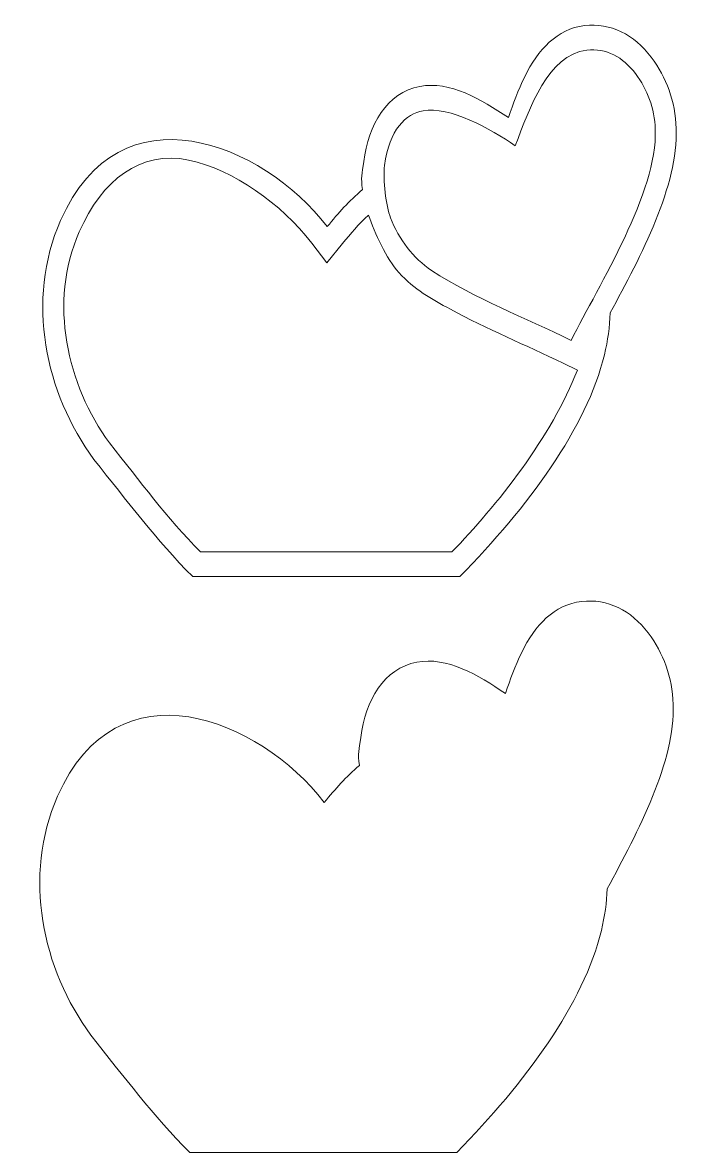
# Model space of a CAD drawing. Header units: inches. Extents: x -317 to 930, y -113 to 907.
# Drawn here: x 338 to 930, y -113 to 907 of the extents above; entities that cross this region are included whole.
import ezdxf

# ---------------------------------------------------------------- set-up
doc = ezdxf.new("R2010")
doc.units = ezdxf.units.IN
doc.header["$MEASUREMENT"] = 0
doc.layers.add('_U+0421_U+043B_U+043E_U+0439 1', color=7, linetype='Continuous')

# ---------------------------------------------------------------- blocks, each defined once
blk = doc.blocks.new('block 2')
at = {"layer": '_U+0421_U+043B_U+043E_U+0439 1', "color": 12, "lineweight": 9, "true_color": 0xe30513}
for points, knots in [([(776.8, 821.4), (781.2, 833.8), (785.5, 846.3), (791.5, 858.3), (803.7, 882.9), (820.6, 901.5), (845.7, 904.5), (869, 907.2), (890.4, 896.4), (905.8, 876), (919.8, 857.4), (927.5, 836.5), (928.4, 811.6), (930.4, 760.3), (896.5, 696.3), (868.8, 645), (868.4, 632.6), (866.6, 620.1), (863.5, 607.2), (847.7, 541.3), (794.5, 469.8), (732.9, 406.9), (732.9, 406.9), (491.7, 406.9), (491.7, 406.9), (458.1, 440.4), (432.7, 474.9), (402.4, 512.7), (358.2, 572.6), (340.6, 656.4), (372.2, 728.5), (425.7, 850.7), (554.4, 799.1), (613.2, 723), (623.4, 735.5), (632.6, 745.8), (644.9, 756.4), (643.4, 767.3), (644.6, 770.2), (646.2, 781.7), (650.6, 815), (666.8, 843.9), (696.7, 849.6), (724.1, 854.8), (752.1, 838), (776.8, 821.4), (776.8, 821.4), (776.8, 821.4), (776.8, 821.4)], [0, 0, 0, 0, 1, 1, 1, 2, 2, 2, 3, 3, 3, 4, 4, 4, 5, 5, 5, 6, 6, 6, 7, 7, 7, 8, 8, 8, 9, 9, 9, 10, 10, 10, 11, 11, 11, 12, 12, 12, 13, 13, 13, 14, 14, 14, 15, 15, 15, 16, 16, 16, 16]), ([(909.5, 810.6), (908.7, 830.4), (902.7, 846.4), (891.5, 861.2), (880.4, 876.1), (865.1, 884.4), (847.6, 882.3), (812.1, 878.1), (796.1, 830.2), (783, 796), (761, 811.2), (723.2, 832.1), (699.8, 827.6), (684.1, 824.7), (669.3, 810.7), (664.9, 778.3), (663.2, 765.5), (666.3, 741.7), (670.4, 730.9), (677.7, 711.4), (691, 694.7), (707.3, 683.3), (747.7, 657.6), (791.3, 640.8), (833.5, 620.3), (859, 671), (911.6, 754), (909.5, 810.6), (909.5, 810.6), (909.5, 810.6), (909.5, 810.6)], [0, 0, 0, 0, 1, 1, 1, 2, 2, 2, 3, 3, 3, 4, 4, 4, 5, 5, 5, 6, 6, 6, 7, 7, 7, 8, 8, 8, 9, 9, 9, 10, 10, 10, 10]), ([(839.1, 593.5), (839.1, 593.5), (826.2, 599.7), (826.2, 599.7), (792.2, 616.2), (757.7, 630.3), (724.4, 648.4), (707, 657.8), (692, 666.1), (677.9, 681.5), (666.6, 693.8), (656.2, 717), (650.5, 733.4), (641, 724.8), (634.6, 717), (626.9, 707.6), (626.9, 707.6), (612.8, 690.4), (612.8, 690.4), (612.8, 690.4), (599.1, 708.1), (599.1, 708.1), (571.6, 743.6), (528.5, 774.6), (487.9, 783.1), (444.4, 792.1), (409.6, 765.1), (389.1, 718.3), (361.1, 654.4), (378, 580.1), (416.5, 527.6), (444.5, 492.7), (467.6, 460.4), (498.7, 429.2), (498.7, 429.2), (725.8, 429.2), (725.8, 429.2), (765.7, 470.2), (816.5, 534), (839.1, 593.5), (839.1, 593.5), (839.1, 593.5), (839.1, 593.5)], [0, 0, 0, 0, 1, 1, 1, 2, 2, 2, 3, 3, 3, 4, 4, 4, 5, 5, 5, 6, 6, 6, 7, 7, 7, 8, 8, 8, 9, 9, 9, 10, 10, 10, 11, 11, 11, 12, 12, 12, 13, 13, 13, 14, 14, 14, 14]), ([(774.1, 301.4), (778.5, 313.9), (782.8, 326.3), (788.8, 338.4), (800.9, 363), (817.9, 381.6), (843, 384.5), (866.3, 387.3), (887.7, 376.5), (903.1, 356.1), (917.1, 337.5), (924.8, 316.5), (925.7, 291.6), (927.7, 240.4), (893.8, 176.4), (866.1, 125.1), (865.6, 112.7), (863.9, 100.2), (860.8, 87.3), (845, 21.4), (791.8, -50.2), (730.2, -113), (730.2, -113), (489, -113), (489, -113), (455.4, -79.6), (429.9, -45), (399.7, -7.2), (355.5, 52.6), (337.9, 136.5), (369.5, 208.6), (423, 330.8), (551.7, 279.2), (610.5, 203.1), (620.7, 215.5), (629.9, 225.9), (642.2, 236.5), (640.6, 247.4), (641.9, 250.3), (643.4, 261.8), (647.9, 295.1), (664, 324), (694, 329.7), (721.4, 334.9), (749.4, 318.1), (774.1, 301.4), (774.1, 301.4), (774.1, 301.4), (774.1, 301.4)], [0, 0, 0, 0, 1, 1, 1, 2, 2, 2, 3, 3, 3, 4, 4, 4, 5, 5, 5, 6, 6, 6, 7, 7, 7, 8, 8, 8, 9, 9, 9, 10, 10, 10, 11, 11, 11, 12, 12, 12, 13, 13, 13, 14, 14, 14, 15, 15, 15, 16, 16, 16, 16])]:
    blk.add_open_spline(points, degree=3, knots=knots, dxfattribs=at)

msp = doc.modelspace()

# ---------------------------------------------------------------- block references
at = {"layer": '_U+0421_U+043B_U+043E_U+0439 1'}
msp.add_blockref('block 2', (0, 0), dxfattribs=at)

doc.saveas('drawing.dxf')
